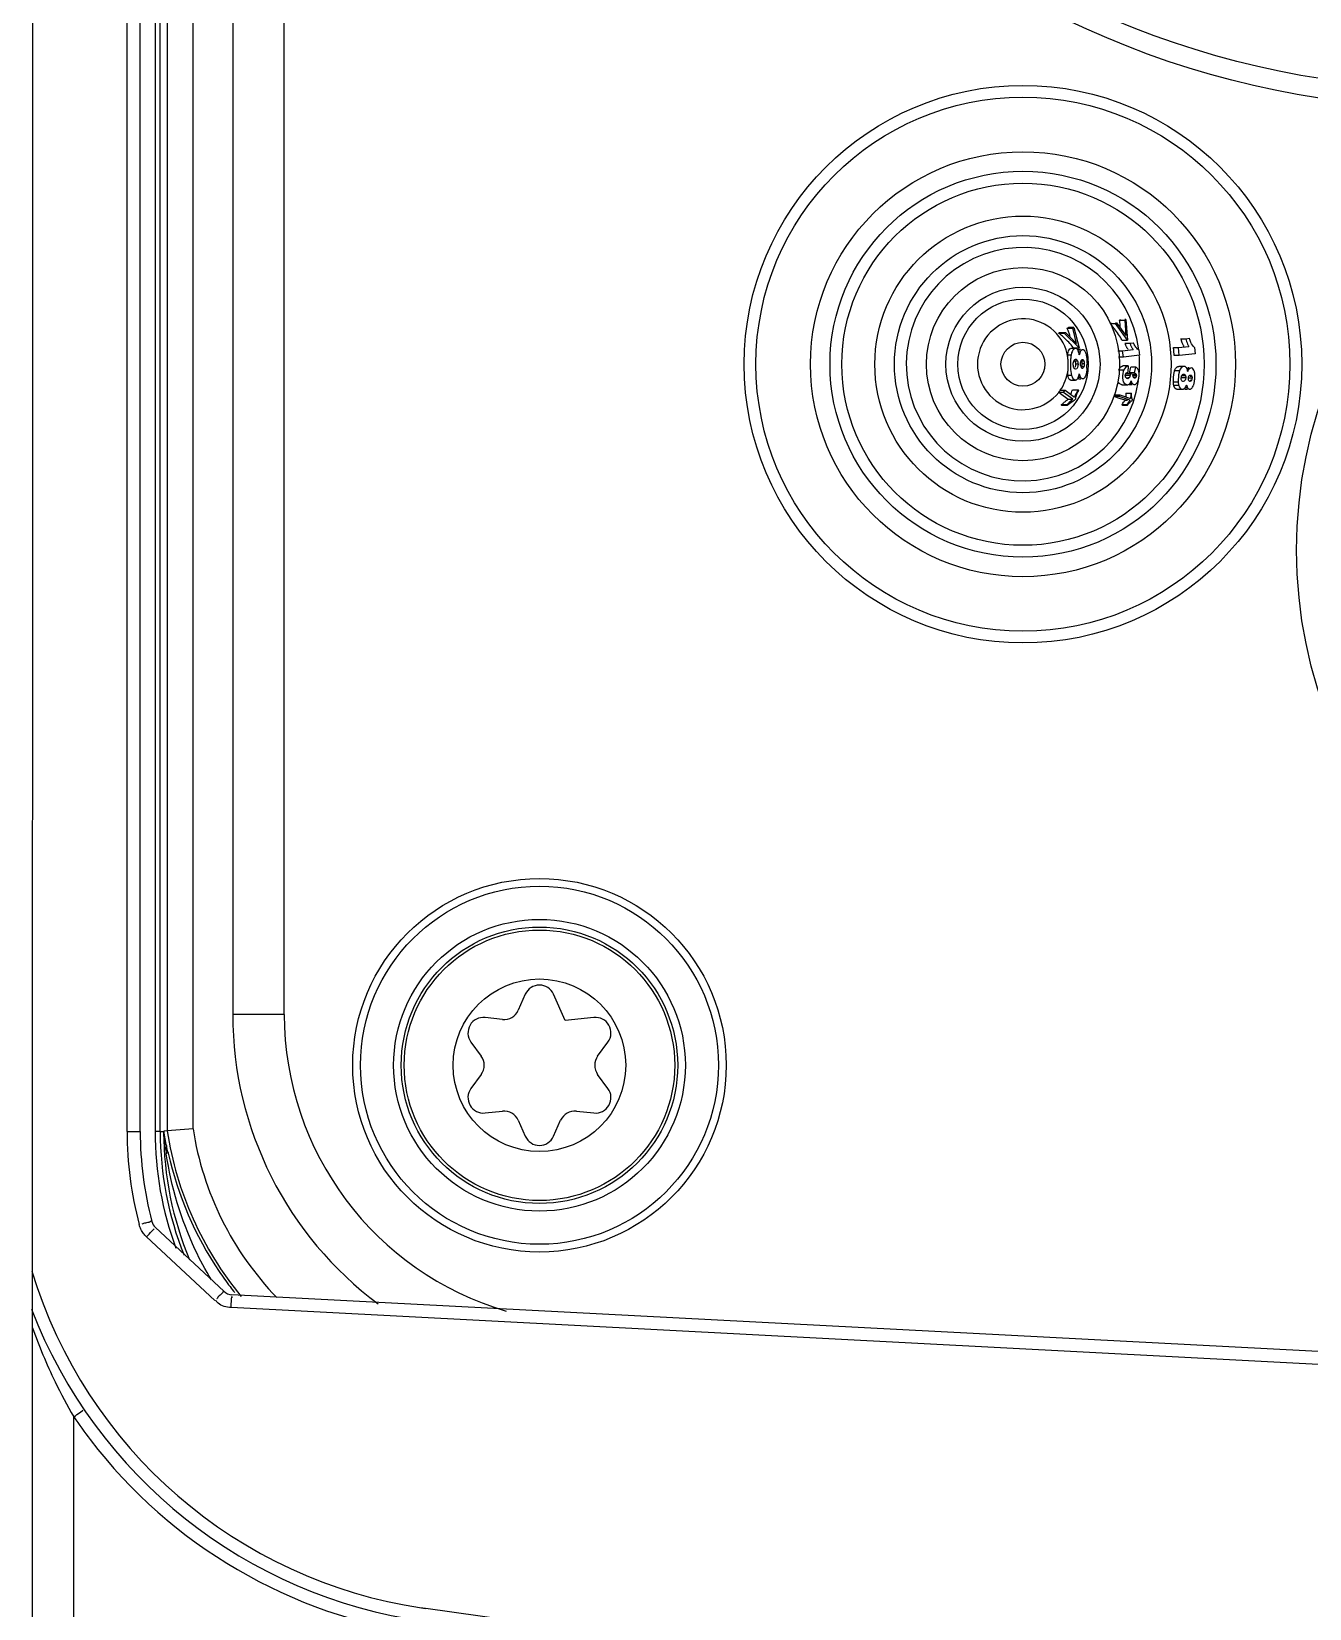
# Model space of a CAD drawing. Header units: millimetres. Extents: x 10297564 to 11610295, y -9287743 to -8409454.
# Drawn here: x 10500848 to 10501843, y -9078131 to -9076903 of the extents above; entities that cross this region are included whole.
import ezdxf

# ---------------------------------------------------------------- set-up
doc = ezdxf.new("R2010")
doc.units = ezdxf.units.MM
doc.header["$LTSCALE"] = 100
doc.layers.add('-0', color=7, linetype='Continuous')

# ---------------------------------------------------------------- blocks, each defined once
blk = doc.blocks.new('인버터 외형도')
at = {"layer": '-0', "linetype": 'Continuous'}
for p, q in [((98780.85, 54652.86), (98780.82, 52335.94)), ((98836.22, 52823.65), (98836.22, 54571.5)), ((98843.87, 52823.65), (98843.87, 54571.5)), ((98852.55, 54571.5), (98852.55, 52823.65)), ((98855.56, 52823.56), (98855.56, 54571.59)), ((98859.68, 54571.18), (98859.68, 52823.97)), ((98874.72, 52825.19), (98874.72, 54569.96)), ((98897.93, 54503.13), (98897.93, 52892.02)), ((98928.03, 52892.02), (98928.03, 54503.13)), ((99385.51, 53292.97), (99386.17, 53293.35)), ((99385.51, 53292.97), (99388.76, 53292.97)), ((99389.41, 53293.35), (99386.17, 53293.35)), ((99388.76, 53292.97), (99389.41, 53293.35)), ((99390.96, 53284.16), (99388.76, 53292.97)), ((99389.41, 53293.35), (99392.46, 53281.63)), ((99410.61, 53295.82), (99411.28, 53296.06)), ((99410.61, 53295.82), (99413.66, 53295.82)), ((99413.66, 53295.82), (99414.33, 53296.06)), ((99413.66, 53296.06), (99414.33, 53296.06)), ((99420.74, 53285.96), (99413.66, 53295.82)), ((99414.33, 53296.06), (99419.7, 53288.71)), ((99416.05, 53297.77), (99416.76, 53298.02)), ((99416.05, 53297.77), (99419.07, 53297.77)), ((99419.07, 53297.77), (99419.79, 53298.02)), ((99419.79, 53298.02), (99419.07, 53298.02)), ((99419.07, 53297.77), (99419.7, 53288.71)), ((99419.79, 53298.02), (99420.74, 53285.96)), ((99380.42, 53290.11), (99381.05, 53290.46)), ((99380.42, 53290.11), (99383.77, 53290.11)), ((99381.05, 53290.46), (99384.38, 53290.46)), ((99383.77, 53290.11), (99384.38, 53290.46)), ((99392.46, 53281.63), (99383.77, 53290.11)), ((99384.38, 53290.46), (99390.96, 53284.16)), ((99417.6, 53285.96), (99420.74, 53285.96)), ((99419.13, 53284.25), (99422.11, 53284.25)), ((99422.11, 53284.25), (99424.23, 53284.52)), ((99451.75, 53286.88), (99454.73, 53286.88)), ((99454.73, 53286.88), (99456.86, 53287.09)), ((99387.76, 53277.32), (99385.88, 53277.32)), ((99385.91, 53275.75), (99385.88, 53277.32)), ((99389.02, 53281.18), (99387.61, 53281.18)), ((99389.02, 53281.63), (99392.46, 53281.63)), ((99389.93, 53274.02), (99391.4, 53274.02)), ((99393.28, 53280.53), (99392.15, 53280.53)), ((99393.28, 53279.6), (99392.15, 53279.6)), ((99393.42, 53273.45), (99393.59, 53273.96)), ((99393.68, 53273.97), (99395.14, 53273.97)), ((99414.99, 53279.83), (99417.83, 53279.83)), ((99418.29, 53276.14), (99415.4, 53276.14)), ((99417.83, 53279.83), (99423.95, 53280.61)), ((99418.29, 53276.14), (99417.83, 53279.83)), ((99427.66, 53277.33), (99418.29, 53276.14)), ((99427.28, 53280.35), (99427.66, 53277.33)), ((99447.58, 53281.7), (99450.41, 53281.7)), ((99450.86, 53277.14), (99447.97, 53277.14)), ((99450.41, 53281.7), (99456.55, 53282.31)), ((99450.86, 53277.14), (99450.41, 53281.7)), ((99460.26, 53278.07), (99450.86, 53277.14)), ((99459.89, 53281.8), (99460.26, 53278.07)), ((99388.05, 53265.41), (99385.95, 53265.41)), ((99390.32, 53272.72), (99390.37, 53272)), ((99391.78, 53272), (99390.37, 53272)), ((99393.34, 53264.27), (99392.19, 53264.27)), ((99393.33, 53271.41), (99393.3, 53272.08)), ((99393.87, 53270.88), (99393.69, 53270.38)), ((99395.13, 53270.38), (99393.69, 53270.38)), ((99393.98, 53272.88), (99394.02, 53272.17)), ((99395.44, 53272.17), (99394.02, 53272.17)), ((99418.45, 53268.5), (99415.57, 53268.5)), ((99421.06, 53270.99), (99418, 53270.99)), ((99419.86, 53266.49), (99422.17, 53266.49)), ((99422.19, 53265.29), (99419.86, 53265.29)), ((99421.69, 53264.05), (99420.81, 53264.05)), ((99421.06, 53270.99), (99420.98, 53267.26)), ((99424.78, 53266.84), (99421.93, 53266.84)), ((99422.27, 53266.7), (99421.93, 53266.84)), ((99422.17, 53266.49), (99424.01, 53266.09)), ((99425.6, 53270.23), (99422.58, 53270.23)), ((99424.11, 53266.18), (99425.68, 53266.18)), ((99425.85, 53265.11), (99424.11, 53265.11)), ((99424.78, 53266.84), (99425.6, 53270.23)), ((99425.49, 53264.16), (99424.88, 53264.16)), ((99451.11, 53268.12), (99448.2, 53268.12)), ((99453.73, 53270.7), (99450.69, 53270.7)), ((99454.78, 53263.92), (99451.95, 53263.92)), ((99452.45, 53265.41), (99454.53, 53265.41)), ((99456.75, 53269.29), (99455.5, 53269.29)), ((99456.75, 53269.86), (99455.88, 53269.86)), ((99457.94, 53269.86), (99456.75, 53269.29)), ((99457.25, 53265.05), (99458.25, 53265.05)), ((99380.52, 53255.48), (99380.96, 53256.05)), ((99383.36, 53255.48), (99380.52, 53255.48)), ((99382.32, 53254.14), (99380.52, 53255.48)), ((99380.96, 53256.05), (99381.44, 53256.71)), ((99381.44, 53256.71), (99384.28, 53256.71)), ((99383.36, 53255.48), (99384.28, 53256.71)), ((99388.75, 53251.46), (99383.36, 53255.48)), ((99384.28, 53256.71), (99389.67, 53252.7)), ((99387.6, 53262.73), (99390.29, 53262.73)), ((99388.57, 53257), (99391.85, 53257)), ((99391.85, 53257), (99392.11, 53256.81)), ((99392.19, 53263.38), (99393.34, 53263.38)), ((99417.52, 53259.98), (99420.56, 53259.98)), ((99419.81, 53255.11), (99422.74, 53255.11)), ((99421.76, 53260.15), (99423.51, 53260.15)), ((99423.51, 53260.76), (99422.09, 53260.76)), ((99422.74, 53255.11), (99423.04, 53255.01)), ((99450.35, 53261.56), (99447.48, 53261.56)), ((99447.51, 53260.76), (99447.48, 53261.56)), ((99450.64, 53259.47), (99447.7, 53259.47)), ((99449.8, 53257.33), (99452.84, 53257.33)), ((99454.11, 53257.43), (99455.84, 53257.43)), ((99455.84, 53258.18), (99454.3, 53258.18)), ((99458.43, 53263.72), (99456.47, 53263.72)), ((99458.01, 53262.45), (99457.25, 53262.45)), ((99385.24, 53248.15), (99381.88, 53248.15)), ((99382.14, 53247.96), (99381.88, 53248.15)), ((99382.14, 53247.96), (99385.5, 53247.96)), ((99385.17, 53252.02), (99382.32, 53254.14)), ((99385.91, 53251.46), (99385.17, 53252.02)), ((99385.5, 53247.96), (99385.24, 53248.15)), ((99385.91, 53251.46), (99388.75, 53251.46)), ((99390.44, 53251.66), (99390.02, 53251.1)), ((99415.8, 53253.07), (99412.97, 53253.07)), ((99415.5, 53252.19), (99412.97, 53253.07)), ((99413.3, 53254.04), (99416.14, 53254.04)), ((99418.46, 53251.18), (99415.5, 53252.19)), ((99415.8, 53253.07), (99416.14, 53254.04)), ((99422.15, 53250.88), (99415.8, 53253.07)), ((99416.14, 53254.04), (99422.48, 53251.85)), ((99420.33, 53248.15), (99417.41, 53248.15)), ((99417.71, 53248.05), (99417.41, 53248.15)), ((99417.71, 53248.05), (99420.64, 53248.05)), ((99418.75, 53251.07), (99418.46, 53251.18)), ((99419.32, 53250.88), (99418.75, 53251.07)), ((99419.32, 53250.88), (99420.64, 53250.88)), ((99420.64, 53248.05), (99420.33, 53248.15)), ((99423.57, 53251.21), (99423.42, 53250.77)), ((99068.87, 52903.81), (99064.75, 52894.47)), ((99092.18, 52888.42), (99085.39, 52903.81)), ((98928.03, 52892.02), (98897.93, 52892.02)), ((99055.51, 52889.14), (99045.36, 52890.24)), ((99108.9, 52890.24), (99092.18, 52888.42)), ((99037.1, 52875.93), (99043.13, 52867.69)), ((99111.13, 52867.69), (99117.17, 52875.93)), ((99043.13, 52857.02), (99037.1, 52848.78)), ((99117.17, 52848.78), (99111.13, 52857.02)), ((99045.36, 52834.47), (99055.51, 52835.57)), ((99098.75, 52835.57), (99108.9, 52834.47)), ((98836.22, 52823.65), (98843.87, 52823.65)), ((98855.56, 52823.65), (98852.55, 52823.65)), ((98857.57, 52823.51), (98855.56, 52823.56)), ((98857.58, 52823.65), (98857.57, 52823.5)), ((98857.58, 52823.65), (98857.62, 52823.93)), ((98859.68, 52823.97), (98857.62, 52823.93)), ((98874.72, 52825.19), (98859.68, 52824.04)), ((99064.75, 52830.24), (99068.87, 52820.9)), ((99085.39, 52820.9), (99089.51, 52830.24)), ((98892.73, 52730.33), (98852.82, 52767.55)), ((98887.47, 52724.83), (98847.55, 52762.05)), ((99996.96, 52663.16), (98896.94, 52720.81)), ((99997.48, 52670.67), (98897.47, 52728.32)), ((98805.07, 52474.84), (98805.07, 52656.97)), ((100371.34, 52353.75), (99010.75, 52544.97))]:
    blk.add_line(p, q, dxfattribs=at)
for points in [[(99389.93, 53274.02), (99390.18, 53273.39), (99390.32, 53272.72)], [(99391.4, 53274.02), (99391.61, 53273.4), (99391.74, 53272.72), (99391.78, 53272)], [(99393.3, 53272.08), (99393.33, 53272.82), (99393.42, 53273.45)], [(99393.68, 53273.97), (99393.86, 53273.48), (99393.98, 53272.88)], [(99395.14, 53273.97), (99395.29, 53273.48), (99395.4, 53272.88), (99395.44, 53272.17)], [(99447.68, 53280.68), (99447.63, 53281.02), (99447.63, 53281.36), (99447.58, 53281.7)], [(99393.59, 53270.35), (99393.42, 53270.83), (99393.33, 53271.41)], [(99394.02, 53272.17), (99393.98, 53271.47), (99393.87, 53270.88)], [(99395.44, 53272.17), (99395.4, 53271.47), (99395.29, 53270.88), (99395.13, 53270.38)], [(99447.7, 53259.47), (99447.58, 53260.06), (99447.51, 53260.76)], [(99412.97, 53253.07), (99413.05, 53253.22), (99413.05, 53253.37), (99413.13, 53253.52)], [(99413.13, 53253.52), (99413.21, 53253.69), (99413.22, 53253.86), (99413.3, 53254.04)]]:
    blk.add_lwpolyline(points, dxfattribs=at)
for centre, radius in [((99612.76, 53945.88), 524.53), ((99612.76, 53945.88), 513.16), ((99359.62, 53271.96), 162.88), ((99790.4, 53163.33), 270.88), ((99359.62, 53271.96), 156.02), ((99359.62, 53271.96), 124.15), ((99359.62, 53271.96), 112.74), ((99359.62, 53271.96), 105.79), ((99359.62, 53271.96), 86.53), ((99359.62, 53271.96), 75.12), ((99359.62, 53271.96), 56.43), ((99359.62, 53271.96), 45.02), ((99359.62, 53271.96), 38.07), ((99359.62, 53271.96), 12.84), ((99077.13, 52862.36), 109.11), ((99077.13, 52862.36), 104.59), ((99077.13, 52862.36), 85.23), ((99077.13, 52862.36), 80.77), ((99077.13, 52862.36), 79.03), ((99077.13, 52862.36), 50.41)]:
    blk.add_circle(centre, radius, dxfattribs=at)
for centre, radius, start, end in [((99359.62, 53271.96), 68.17, 7.08033, 351.81818), ((99359.62, 53271.96), 26.57, 8.21289, 321.74547), ((99349.29, 53278), 39.19, 21.01023, 22.45782), ((99350.47, 53278.45), 37.92, 19.53898, 21.01008), ((99344.87, 53241.82), 85.08, 37.97837, 39.40002), ((99345.58, 53242.37), 84.18, 36.7068, 37.97819), ((99345.04, 53241.98), 84.85, 33.97527, 36.69918), ((99341.83, 53287.12), 74.97, 7.03251, 8.1638), ((99343.81, 53287.36), 72.98, 5.79046, 7.03282), ((99344.62, 53287.45), 72.16, 4.42415, 5.78717), ((99351.5, 53251.79), 48.01, 49.55448, 52.97356), ((99354.28, 53255.08), 43.7, 48.18307, 49.52266), ((99353.28, 53254.04), 45.14, 42.93233, 48.11758), ((99351.66, 53278.87), 36.66, 17.76208, 19.54035), ((99350.64, 53251.53), 48.78, 38.11336, 42.98558), ((99352.03, 53279), 36.27, 13.98007, 17.75242), ((99343.54, 53240.97), 86.66, 31.27613, 33.97816), ((99429.3, 53286.64), 10.29, 193.36984, 196.47202), ((99464.25, 53289), 12.51, 190.03357, 191.83118), ((99463.31, 53288.79), 11.55, 191.79746, 196.64519), ((99237.14, 53270.24), 148.87, 1.23287, 2.12045), ((99390.3, 53279.97), 1.21, 79.27445, 89.99718), ((99359.62, 53271.96), 68.17, 355.38765, 4.53481), ((99345.12, 53270.52), 103.07, 3.68494, 5.65538), ((99359.62, 53271.96), 26.57, 325.06788, 352.1541), ((99376.72, 53269.52), 16.13, 347.15997, 348.72623), ((99357.45, 53272.02), 39.59, 356.59226, 359.8252), ((99420.84, 53265.07), 1.4, 237.01217, 250.42915), ((99412.01, 53266.51), 15.51, 350.19773, 352.29174), ((99409.5, 53266.85), 18.04, 352.27106, 353.469), ((99455.29, 53263.84), 3.28, 165.26776, 175.50381), ((99334.87, 53276.11), 56.96, 337.48386, 338.73805), ((99355.11, 53268.24), 35.25, 338.73044, 341.36932), ((99449.61, 53232.44), 62.45, 157.03693, 158.10858), ((99462.85, 53251.08), 43.23, 174.65477, 176.20168), ((99420.81, 53264.94), 1.26, 269.97984, 280.69453), ((99424.75, 53261.69), 1.54, 241.68077, 270.00344), ((99414.44, 53266.09), 13.04, 348.30419, 350.18852), ((99449.81, 53258.94), 1.61, 262.46487, 269.72074), ((99457.25, 53262.76), 0.756, 245.93073, 270.01512), ((99437.31, 53265.61), 22.8, 351.42762, 353.83621), ((99433.16, 53266.08), 26.98, 353.80147, 354.8978), ((99452.26, 53251.77), 32.61, 176.19146, 178.16169), ((99077.13, 52900.17), 9.03, 23.79398, 156.20602), ((99108.62, 52892.02), 210.69, 180, 233.37125), ((99108.62, 52892.02), 180.59, 180, 253.62937), ((99044.38, 52881.26), 9.03, 83.79398, 216.20602), ((99056.49, 52898.11), 9.03, 263.79398, 336.20602), ((99109.88, 52881.26), 9.03, 323.79398, 96.20602), ((99035.84, 52862.36), 9.03, 323.79398, 36.20602), ((99118.42, 52862.36), 9.03, 143.79398, 216.20602), ((99044.38, 52843.45), 9.03, 143.79398, 276.20602), ((99109.88, 52843.45), 9.03, 263.79398, 36.20602), ((99056.49, 52826.6), 9.03, 23.79398, 96.20602), ((99097.78, 52826.6), 9.03, 83.79398, 156.20602), ((99050.47, 52823.69), 214.25, 180.01041, 194.70526), ((99050.04, 52823.65), 206.17, 180, 194.7567), ((99050.04, 52823.65), 197.49, 180, 200.20404), ((99050.04, 52823.65), 194.48, 180, 201.79518), ((99050.04, 52823.65), 192.47, 180.05597, 202.89604), ((99055.66, 52853.56), 198.19, 188.56493, 219.58233), ((99055.66, 52853.56), 183.15, 188.91034, 223.88134), ((99145.85, 52853.19), 289.9, 187.65636, 188.4369), ((99077.13, 52824.54), 9.03, 203.79398, 336.20602), ((99070.05, 52858.62), 215.19, 192.5689, 192.79813), ((99008.44, 52157.54), 633.57, 104.7669, 104.96912), ((98857.95, 52773.05), 7.52, 194.7567, 227), ((99049.91, 52823.65), 281.42, 196.84269, 261.47164), ((99056.82, 52854.5), 201.29, 214.00836, 217.12307), ((98897.86, 52735.83), 7.52, 227, 267), ((99056.69, 52854.4), 201.12, 217.12304, 218.3914), ((99052.27, 52576.48), 221.69, 137.02596, 137.60411), ((99050.04, 52823.65), 288.94, 201.05302, 262), ((99081.74, 52817.05), 319.68, 199.68773, 205.89512), ((99071.47, 52812.14), 308.3, 205.90786, 210.21822), ((99050.3, 52823.7), 296.54, 214.21006, 217.37602), ((99050.24, 52823.65), 296.47, 217.37645, 261.99997), ((99049.68, 52821.91), 279.66, 261.46491, 261.99655)]:
    blk.add_arc(centre, radius, start, end, dxfattribs=at)
blk.add_ellipse((99346.86, 53285.07), major_axis=(-54.31, 55.83), ratio=0.972021, start_param=3.715407, end_param=3.760575, dxfattribs=at)
for points, knots in [([(99419.74, 53282.86), (99419.69, 53283), (99419.58, 53283.28), (99419.48, 53283.57), (99419.44, 53283.73)], [0, 0, 0, 0, 0.481333, 1, 1, 1, 1]), ([(99420.4, 53281.61), (99420.28, 53281.8), (99420.04, 53282.2), (99419.84, 53282.63), (99419.74, 53282.86)], [0, 0, 0, 0, 0.474268, 1, 1, 1, 1]), ([(99422.11, 53284.25), (99422.2, 53283.99), (99422.38, 53283.5), (99422.57, 53283.02), (99422.67, 53282.8)], [0, 0, 0, 0, 0.531356, 1, 1, 1, 1]), ([(99422.67, 53282.8), (99422.76, 53282.6), (99422.94, 53282.22), (99423.14, 53281.85), (99423.25, 53281.67)], [0, 0, 0, 0, 0.510738, 1, 1, 1, 1]), ([(99425.14, 53282.48), (99424.97, 53282.78), (99424.64, 53283.45), (99424.37, 53284.14), (99424.23, 53284.52)], [0, 0, 0, 0, 0.461054, 1, 1, 1, 1]), ([(99452.98, 53283.65), (99452.84, 53283.94), (99452.57, 53284.54), (99452.35, 53285.16), (99452.25, 53285.49)], [0, 0, 0, 0, 0.477522, 1, 1, 1, 1]), ([(99453.7, 53282.34), (99453.58, 53282.55), (99453.33, 53282.98), (99453.09, 53283.43), (99452.98, 53283.65)], [0, 0, 0, 0, 0.488613, 1, 1, 1, 1]), ([(99455.84, 53283.68), (99455.95, 53283.45), (99456.17, 53282.99), (99456.42, 53282.53), (99456.55, 53282.31)], [0, 0, 0, 0, 0.488538, 1, 1, 1, 1]), ([(99385.88, 53277.32), (99385.89, 53277.86), (99385.86, 53279.2), (99386.69, 53281.18), (99387.62, 53281.18)], [0, 0, 0, 0, 0.368213, 1, 1, 1, 1]), ([(99387.76, 53277.32), (99387.61, 53276.5), (99387.31, 53272.54), (99387.16, 53268.44), (99388.05, 53265.41)], [0, 0, 0, 0, 0.208101, 1, 1, 1, 1]), ([(99388.07, 53278.61), (99388, 53278.41), (99387.89, 53277.98), (99387.8, 53277.54), (99387.76, 53277.32)], [0, 0, 0, 0, 0.478959, 1, 1, 1, 1]), ([(99389.11, 53280.59), (99388.87, 53280.35), (99388.45, 53279.72), (99388.19, 53279.01), (99388.07, 53278.61)], [0, 0, 0, 0, 0.445992, 1, 1, 1, 1]), ([(99389.02, 53271.92), (99389.02, 53272.33), (99389.09, 53273.1), (99389.32, 53273.84), (99389.49, 53274.15)], [0, 0, 0, 0, 0.535726, 1, 1, 1, 1]), ([(99390.3, 53281.18), (99390.09, 53281.18), (99389.63, 53281.06), (99389.27, 53280.77), (99389.11, 53280.59)], [0, 0, 0, 0, 0.461556, 1, 1, 1, 1]), ([(99389.49, 53274.15), (99389.53, 53274.23), (99389.62, 53274.37), (99389.73, 53274.51), (99389.79, 53274.57)], [0, 0, 0, 0, 0.522019, 1, 1, 1, 1]), ([(99389.79, 53274.57), (99389.85, 53274.63), (99389.99, 53274.75), (99390.15, 53274.83), (99390.23, 53274.86)], [0, 0, 0, 0, 0.529087, 1, 1, 1, 1]), ([(99390.23, 53274.86), (99390.26, 53274.87), (99390.33, 53274.88), (99390.39, 53274.89), (99390.43, 53274.89)], [0, 0, 0, 0, 0.504638, 1, 1, 1, 1]), ([(99390.43, 53274.89), (99390.62, 53274.89), (99391.06, 53274.66), (99391.3, 53274.26), (99391.4, 53274.02)], [0, 0, 0, 0, 0.426838, 1, 1, 1, 1]), ([(99391.67, 53280.25), (99391.52, 53280.48), (99391.21, 53280.88), (99390.74, 53281.12), (99390.52, 53281.16)], [0, 0, 0, 0, 0.548036, 1, 1, 1, 1]), ([(99391.82, 53279.97), (99391.8, 53280.01), (99391.75, 53280.11), (99391.69, 53280.2), (99391.67, 53280.25)], [0, 0, 0, 0, 0.510976, 1, 1, 1, 1]), ([(99392.01, 53279.52), (99391.98, 53279.6), (99391.92, 53279.75), (99391.85, 53279.9), (99391.82, 53279.97)], [0, 0, 0, 0, 0.514717, 1, 1, 1, 1]), ([(99391.97, 53280.51), (99392, 53280.52), (99392.06, 53280.53), (99392.12, 53280.53), (99392.15, 53280.53)], [0, 0, 0, 0, 0.496588, 1, 1, 1, 1]), ([(99392.31, 53278.57), (99392.26, 53278.74), (99392.17, 53279.06), (99392.07, 53279.37), (99392.01, 53279.52)], [0, 0, 0, 0, 0.524574, 1, 1, 1, 1]), ([(99392.54, 53277.38), (99392.51, 53277.59), (99392.44, 53277.99), (99392.35, 53278.38), (99392.31, 53278.57)], [0, 0, 0, 0, 0.522273, 1, 1, 1, 1]), ([(99392.76, 53278.28), (99392.72, 53278.13), (99392.65, 53277.84), (99392.58, 53277.54), (99392.54, 53277.38)], [0, 0, 0, 0, 0.47921, 1, 1, 1, 1]), ([(99393.28, 53279.6), (99393.17, 53279.42), (99392.98, 53278.98), (99392.83, 53278.53), (99392.76, 53278.28)], [0, 0, 0, 0, 0.442138, 1, 1, 1, 1]), ([(99393.28, 53279.6), (99393.36, 53279.75), (99393.55, 53280.02), (99393.78, 53280.24), (99393.91, 53280.32)], [0, 0, 0, 0, 0.53882, 1, 1, 1, 1]), ([(99393.59, 53273.96), (99393.66, 53274.12), (99393.82, 53274.41), (99394.05, 53274.64), (99394.18, 53274.71)], [0, 0, 0, 0, 0.544095, 1, 1, 1, 1]), ([(99393.91, 53280.32), (99394, 53280.39), (99394.2, 53280.49), (99394.41, 53280.53), (99394.52, 53280.53)], [0, 0, 0, 0, 0.520624, 1, 1, 1, 1]), ([(99394.18, 53274.71), (99394.21, 53274.73), (99394.27, 53274.76), (99394.33, 53274.78), (99394.37, 53274.78)], [0, 0, 0, 0, 0.517665, 1, 1, 1, 1]), ([(99394.37, 53274.78), (99394.5, 53274.81), (99394.93, 53274.57), (99394.97, 53274.13), (99395.01, 53273.87)], [0, 0, 0, 0, 0.352366, 1, 1, 1, 1]), ([(99394.52, 53280.53), (99394.67, 53280.53), (99395, 53280.44), (99395.25, 53280.23), (99395.37, 53280.1)], [0, 0, 0, 0, 0.458009, 1, 1, 1, 1]), ([(99395.37, 53280.1), (99395.49, 53279.98), (99395.72, 53279.68), (99395.89, 53279.35), (99395.98, 53279.17)], [0, 0, 0, 0, 0.45493, 1, 1, 1, 1]), ([(99395.98, 53279.17), (99396.07, 53278.97), (99396.25, 53278.53), (99396.39, 53278.08), (99396.46, 53277.84)], [0, 0, 0, 0, 0.464805, 1, 1, 1, 1]), ([(99396.46, 53277.84), (99396.53, 53277.58), (99396.66, 53277.04), (99396.75, 53276.49), (99396.79, 53276.2)], [0, 0, 0, 0, 0.476776, 1, 1, 1, 1]), ([(99421.09, 53280.65), (99420.97, 53280.8), (99420.74, 53281.12), (99420.51, 53281.44), (99420.4, 53281.61)], [0, 0, 0, 0, 0.48833, 1, 1, 1, 1]), ([(99423.25, 53281.67), (99423.35, 53281.49), (99423.58, 53281.13), (99423.82, 53280.78), (99423.95, 53280.61)], [0, 0, 0, 0, 0.486612, 1, 1, 1, 1]), ([(99385.91, 53266.26), (99385.9, 53266.59), (99385.91, 53267.29), (99385.93, 53267.98), (99385.94, 53268.33)], [0, 0, 0, 0, 0.489768, 1, 1, 1, 1]), ([(99385.95, 53265.41), (99385.94, 53265.55), (99385.92, 53265.83), (99385.91, 53266.11), (99385.91, 53266.26)], [0, 0, 0, 0, 0.487404, 1, 1, 1, 1]), ([(99389.07, 53271.14), (99389.05, 53271.27), (99389.03, 53271.53), (99389.02, 53271.79), (99389.02, 53271.92)], [0, 0, 0, 0, 0.493518, 1, 1, 1, 1]), ([(99389.53, 53269.67), (99389.4, 53269.88), (99389.2, 53270.36), (99389.1, 53270.87), (99389.07, 53271.14)], [0, 0, 0, 0, 0.467016, 1, 1, 1, 1]), ([(99389.92, 53269.21), (99389.84, 53269.27), (99389.7, 53269.42), (99389.58, 53269.58), (99389.53, 53269.67)], [0, 0, 0, 0, 0.472242, 1, 1, 1, 1]), ([(99390.4, 53269.03), (99390.31, 53269.03), (99390.14, 53269.06), (99389.99, 53269.16), (99389.92, 53269.21)], [0, 0, 0, 0, 0.475713, 1, 1, 1, 1]), ([(99390.37, 53272), (99390.37, 53271.7), (99390.31, 53271.1), (99390.16, 53270.53), (99390.06, 53270.26)], [0, 0, 0, 0, 0.515235, 1, 1, 1, 1]), ([(99391.59, 53263.62), (99391.73, 53263.84), (99391.99, 53264.36), (99392.18, 53264.91), (99392.27, 53265.22)], [0, 0, 0, 0, 0.450689, 1, 1, 1, 1]), ([(99392.27, 53265.22), (99392.3, 53265.33), (99392.37, 53265.57), (99392.42, 53265.81), (99392.45, 53265.94)], [0, 0, 0, 0, 0.486203, 1, 1, 1, 1]), ([(99392.54, 53266.37), (99392.66, 53265.95), (99392.87, 53265.23), (99393.17, 53264.54), (99393.34, 53264.27)], [0, 0, 0, 0, 0.579594, 1, 1, 1, 1]), ([(99394.55, 53263.38), (99394.33, 53263.38), (99393.81, 53263.59), (99393.49, 53264.02), (99393.34, 53264.27)], [0, 0, 0, 0, 0.423539, 1, 1, 1, 1]), ([(99393.84, 53269.92), (99393.81, 53269.99), (99393.76, 53270.17), (99393.73, 53270.35), (99393.71, 53270.45)], [0, 0, 0, 0, 0.447345, 1, 1, 1, 1]), ([(99394.35, 53269.56), (99394.25, 53269.54), (99394.01, 53269.59), (99393.89, 53269.8), (99393.84, 53269.92)], [0, 0, 0, 0, 0.426325, 1, 1, 1, 1]), ([(99395.13, 53270.38), (99395.04, 53270.18), (99394.84, 53269.85), (99394.51, 53269.58), (99394.35, 53269.56)], [0, 0, 0, 0, 0.56603, 1, 1, 1, 1]), ([(99396.48, 53266.14), (99396.38, 53265.73), (99396.08, 53264.7), (99395.28, 53263.38), (99394.55, 53263.38)], [0, 0, 0, 0, 0.365212, 1, 1, 1, 1]), ([(99396.79, 53267.74), (99396.75, 53267.45), (99396.66, 53266.92), (99396.55, 53266.39), (99396.48, 53266.14)], [0, 0, 0, 0, 0.529995, 1, 1, 1, 1]), ([(99396.97, 53269.67), (99396.95, 53269.33), (99396.9, 53268.68), (99396.83, 53268.04), (99396.79, 53267.74)], [0, 0, 0, 0, 0.524482, 1, 1, 1, 1]), ([(99415.57, 53268.5), (99415.69, 53268.83), (99415.96, 53269.43), (99416.36, 53269.95), (99416.56, 53270.15)], [0, 0, 0, 0, 0.551795, 1, 1, 1, 1]), ([(99416.56, 53270.15), (99416.63, 53270.22), (99416.76, 53270.35), (99416.91, 53270.46), (99416.98, 53270.51)], [0, 0, 0, 0, 0.516292, 1, 1, 1, 1]), ([(99416.98, 53270.51), (99417.14, 53270.63), (99417.47, 53270.81), (99417.83, 53270.94), (99418, 53270.99)], [0, 0, 0, 0, 0.517254, 1, 1, 1, 1]), ([(99418.45, 53268.5), (99418.4, 53268.37), (99418.31, 53268.1), (99418.23, 53267.82), (99418.19, 53267.67)], [0, 0, 0, 0, 0.470469, 1, 1, 1, 1]), ([(99419.48, 53264.76), (99419.46, 53264.85), (99419.43, 53265.06), (99419.42, 53265.26), (99419.43, 53265.37)], [0, 0, 0, 0, 0.48583, 1, 1, 1, 1]), ([(99419.43, 53265.37), (99419.44, 53265.55), (99419.48, 53265.91), (99419.59, 53266.25), (99419.66, 53266.4)], [0, 0, 0, 0, 0.531801, 1, 1, 1, 1]), ([(99419.63, 53264.39), (99419.6, 53264.45), (99419.54, 53264.57), (99419.5, 53264.69), (99419.48, 53264.76)], [0, 0, 0, 0, 0.492689, 1, 1, 1, 1]), ([(99420.08, 53263.9), (99419.99, 53263.96), (99419.81, 53264.11), (99419.68, 53264.29), (99419.63, 53264.39)], [0, 0, 0, 0, 0.496722, 1, 1, 1, 1]), ([(99419.66, 53266.4), (99419.69, 53266.45), (99419.75, 53266.56), (99419.82, 53266.66), (99419.86, 53266.71)], [0, 0, 0, 0, 0.506454, 1, 1, 1, 1]), ([(99419.86, 53266.71), (99419.95, 53266.82), (99420.2, 53267.03), (99420.5, 53267.15), (99420.66, 53267.19)], [0, 0, 0, 0, 0.459926, 1, 1, 1, 1]), ([(99420.66, 53267.19), (99420.71, 53267.21), (99420.82, 53267.23), (99420.92, 53267.26), (99420.98, 53267.26)], [0, 0, 0, 0, 0.486813, 1, 1, 1, 1]), ([(99421.69, 53264.05), (99421.6, 53263.96), (99421.4, 53263.81), (99421.17, 53263.73), (99421.05, 53263.7)], [0, 0, 0, 0, 0.506059, 1, 1, 1, 1]), ([(99421.92, 53264.38), (99421.89, 53264.32), (99421.82, 53264.21), (99421.73, 53264.1), (99421.69, 53264.05)], [0, 0, 0, 0, 0.508017, 1, 1, 1, 1]), ([(99422.19, 53265.29), (99422.17, 53265.12), (99422.11, 53264.81), (99421.99, 53264.51), (99421.92, 53264.38)], [0, 0, 0, 0, 0.532744, 1, 1, 1, 1]), ([(99422.17, 53266.49), (99422.19, 53266.26), (99422.21, 53265.86), (99422.21, 53265.46), (99422.19, 53265.29)], [0, 0, 0, 0, 0.57162, 1, 1, 1, 1]), ([(99423.91, 53265.17), (99423.91, 53265.24), (99423.91, 53265.39), (99423.92, 53265.55), (99423.93, 53265.63)], [0, 0, 0, 0, 0.487133, 1, 1, 1, 1]), ([(99424.11, 53264.43), (99424.05, 53264.54), (99423.96, 53264.78), (99423.92, 53265.03), (99423.91, 53265.17)], [0, 0, 0, 0, 0.484326, 1, 1, 1, 1]), ([(99423.93, 53265.63), (99423.94, 53265.69), (99423.96, 53265.85), (99423.99, 53266.01), (99424.01, 53266.09)], [0, 0, 0, 0, 0.428176, 1, 1, 1, 1]), ([(99424.34, 53264.1), (99424.3, 53264.14), (99424.21, 53264.24), (99424.14, 53264.36), (99424.11, 53264.43)], [0, 0, 0, 0, 0.474674, 1, 1, 1, 1]), ([(99424.52, 53263.96), (99424.49, 53263.98), (99424.43, 53264.02), (99424.37, 53264.07), (99424.34, 53264.1)], [0, 0, 0, 0, 0.488461, 1, 1, 1, 1]), ([(99424.88, 53263.87), (99424.82, 53263.87), (99424.69, 53263.88), (99424.58, 53263.93), (99424.52, 53263.96)], [0, 0, 0, 0, 0.492447, 1, 1, 1, 1]), ([(99424.78, 53266.84), (99424.91, 53266.8), (99425.14, 53266.7), (99425.35, 53266.57), (99425.43, 53266.49)], [0, 0, 0, 0, 0.535843, 1, 1, 1, 1]), ([(99425.49, 53264.16), (99425.41, 53264.07), (99425.22, 53263.92), (99424.99, 53263.87), (99424.88, 53263.87)], [0, 0, 0, 0, 0.521657, 1, 1, 1, 1]), ([(99425.43, 53266.49), (99425.48, 53266.45), (99425.57, 53266.35), (99425.65, 53266.24), (99425.68, 53266.18)], [0, 0, 0, 0, 0.509883, 1, 1, 1, 1]), ([(99425.85, 53265.11), (99425.82, 53264.93), (99425.75, 53264.59), (99425.59, 53264.27), (99425.49, 53264.16)], [0, 0, 0, 0, 0.548806, 1, 1, 1, 1]), ([(99426.21, 53269.83), (99426.12, 53269.9), (99425.92, 53270.05), (99425.71, 53270.17), (99425.6, 53270.23)], [0, 0, 0, 0, 0.497217, 1, 1, 1, 1]), ([(99425.68, 53266.18), (99425.73, 53266.09), (99425.81, 53265.87), (99425.85, 53265.64), (99425.86, 53265.52)], [0, 0, 0, 0, 0.484079, 1, 1, 1, 1]), ([(99425.86, 53265.52), (99425.86, 53265.46), (99425.86, 53265.32), (99425.85, 53265.18), (99425.85, 53265.11)], [0, 0, 0, 0, 0.485452, 1, 1, 1, 1]), ([(99427.19, 53268.37), (99427.08, 53268.65), (99426.82, 53269.19), (99426.42, 53269.64), (99426.21, 53269.83)], [0, 0, 0, 0, 0.517646, 1, 1, 1, 1]), ([(99427.41, 53267.48), (99427.39, 53267.64), (99427.33, 53267.94), (99427.24, 53268.23), (99427.19, 53268.37)], [0, 0, 0, 0, 0.518896, 1, 1, 1, 1]), ([(99447.97, 53267.14), (99448, 53267.31), (99448.07, 53267.64), (99448.16, 53267.96), (99448.2, 53268.12)], [0, 0, 0, 0, 0.510957, 1, 1, 1, 1]), ([(99449.64, 53270.38), (99449.8, 53270.48), (99450.14, 53270.64), (99450.51, 53270.7), (99450.69, 53270.7)], [0, 0, 0, 0, 0.514669, 1, 1, 1, 1]), ([(99451.11, 53268.12), (99451.06, 53267.97), (99450.96, 53267.64), (99450.88, 53267.31), (99450.84, 53267.13)], [0, 0, 0, 0, 0.468774, 1, 1, 1, 1]), ([(99452.02, 53263.53), (99452.01, 53263.63), (99452.01, 53263.82), (99452.02, 53264.01), (99452.03, 53264.1)], [0, 0, 0, 0, 0.494379, 1, 1, 1, 1]), ([(99452.12, 53264.68), (99452.15, 53264.77), (99452.21, 53264.96), (99452.28, 53265.14), (99452.33, 53265.22)], [0, 0, 0, 0, 0.508496, 1, 1, 1, 1]), ([(99452.33, 53265.22), (99452.45, 53265.47), (99452.77, 53265.91), (99453.3, 53266.13), (99453.53, 53266.13)], [0, 0, 0, 0, 0.543213, 1, 1, 1, 1]), ([(99453.53, 53266.13), (99453.58, 53266.13), (99453.67, 53266.12), (99453.75, 53266.1), (99453.79, 53266.09)], [0, 0, 0, 0, 0.499101, 1, 1, 1, 1]), ([(99454.4, 53270.56), (99454.29, 53270.61), (99454.08, 53270.68), (99453.85, 53270.7), (99453.73, 53270.7)], [0, 0, 0, 0, 0.49935, 1, 1, 1, 1]), ([(99453.79, 53266.09), (99453.87, 53266.07), (99454.02, 53266), (99454.14, 53265.9), (99454.2, 53265.85)], [0, 0, 0, 0, 0.487422, 1, 1, 1, 1]), ([(99454.2, 53265.85), (99454.27, 53265.79), (99454.39, 53265.65), (99454.49, 53265.49), (99454.53, 53265.41)], [0, 0, 0, 0, 0.482289, 1, 1, 1, 1]), ([(99455.19, 53269.9), (99455.08, 53270.05), (99454.85, 53270.31), (99454.55, 53270.5), (99454.4, 53270.56)], [0, 0, 0, 0, 0.518266, 1, 1, 1, 1]), ([(99454.53, 53265.41), (99454.64, 53265.19), (99454.79, 53264.69), (99454.8, 53264.18), (99454.78, 53263.92)], [0, 0, 0, 0, 0.481174, 1, 1, 1, 1]), ([(99455.49, 53269.34), (99455.44, 53269.44), (99455.35, 53269.63), (99455.25, 53269.81), (99455.19, 53269.9)], [0, 0, 0, 0, 0.519682, 1, 1, 1, 1]), ([(99455.72, 53268.62), (99455.69, 53268.75), (99455.62, 53268.99), (99455.53, 53269.22), (99455.49, 53269.34)], [0, 0, 0, 0, 0.520979, 1, 1, 1, 1]), ([(99455.88, 53267.75), (99455.86, 53267.9), (99455.81, 53268.19), (99455.75, 53268.48), (99455.72, 53268.62)], [0, 0, 0, 0, 0.520375, 1, 1, 1, 1]), ([(99456.16, 53268.39), (99456.11, 53268.29), (99456.01, 53268.07), (99455.92, 53267.86), (99455.88, 53267.75)], [0, 0, 0, 0, 0.48028, 1, 1, 1, 1]), ([(99456.75, 53269.29), (99456.64, 53269.17), (99456.42, 53268.88), (99456.25, 53268.56), (99456.16, 53268.39)], [0, 0, 0, 0, 0.45098, 1, 1, 1, 1]), ([(99456.29, 53263.84), (99456.31, 53264.02), (99456.35, 53264.35), (99456.45, 53264.67), (99456.51, 53264.82)], [0, 0, 0, 0, 0.534971, 1, 1, 1, 1]), ([(99456.51, 53264.82), (99456.53, 53264.88), (99456.59, 53265.01), (99456.66, 53265.13), (99456.7, 53265.18)], [0, 0, 0, 0, 0.511004, 1, 1, 1, 1]), ([(99456.7, 53265.18), (99456.77, 53265.28), (99456.93, 53265.45), (99457.13, 53265.56), (99457.23, 53265.59)], [0, 0, 0, 0, 0.52935, 1, 1, 1, 1]), ([(99457.23, 53265.59), (99457.27, 53265.6), (99457.34, 53265.62), (99457.42, 53265.63), (99457.46, 53265.63)], [0, 0, 0, 0, 0.504293, 1, 1, 1, 1]), ([(99457.46, 53265.63), (99457.62, 53265.63), (99457.96, 53265.51), (99458.17, 53265.22), (99458.25, 53265.05)], [0, 0, 0, 0, 0.453776, 1, 1, 1, 1]), ([(99458.25, 53265.05), (99458.33, 53264.87), (99458.45, 53264.42), (99458.45, 53263.97), (99458.43, 53263.72)], [0, 0, 0, 0, 0.458579, 1, 1, 1, 1]), ([(99460.03, 53266.6), (99460, 53266.8), (99459.95, 53267.18), (99459.86, 53267.56), (99459.81, 53267.74)], [0, 0, 0, 0, 0.519101, 1, 1, 1, 1]), ([(99460.1, 53265.25), (99460.1, 53265.48), (99460.09, 53265.93), (99460.05, 53266.38), (99460.03, 53266.6)], [0, 0, 0, 0, 0.518524, 1, 1, 1, 1]), ([(99460.04, 53263.68), (99460.06, 53263.95), (99460.09, 53264.47), (99460.1, 53264.99), (99460.1, 53265.25)], [0, 0, 0, 0, 0.517276, 1, 1, 1, 1]), ([(99387.6, 53262.73), (99387.49, 53262.73), (99387.26, 53262.76), (99387.06, 53262.86), (99386.96, 53262.92)], [0, 0, 0, 0, 0.502189, 1, 1, 1, 1]), ([(99390.29, 53262.73), (99390.41, 53262.73), (99390.66, 53262.78), (99390.88, 53262.9), (99390.99, 53262.98)], [0, 0, 0, 0, 0.478577, 1, 1, 1, 1]), ([(99390.99, 53262.98), (99391.1, 53263.06), (99391.32, 53263.26), (99391.5, 53263.49), (99391.59, 53263.62)], [0, 0, 0, 0, 0.462977, 1, 1, 1, 1]), ([(99391.15, 53254.39), (99391.22, 53254.6), (99391.39, 53255.05), (99391.57, 53255.5), (99391.66, 53255.73)], [0, 0, 0, 0, 0.477604, 1, 1, 1, 1]), ([(99392.19, 53263.38), (99392.06, 53263.38), (99391.8, 53263.44), (99391.58, 53263.6), (99391.49, 53263.7)], [0, 0, 0, 0, 0.4859, 1, 1, 1, 1]), ([(99415.97, 53260.65), (99415.88, 53260.73), (99415.7, 53260.92), (99415.55, 53261.13), (99415.48, 53261.24)], [0, 0, 0, 0, 0.478632, 1, 1, 1, 1]), ([(99417.27, 53259.99), (99417.04, 53260.03), (99416.56, 53260.19), (99416.16, 53260.48), (99415.97, 53260.65)], [0, 0, 0, 0, 0.48214, 1, 1, 1, 1]), ([(99417.51, 53259.96), (99417.47, 53259.96), (99417.39, 53259.97), (99417.31, 53259.98), (99417.27, 53259.99)], [0, 0, 0, 0, 0.501193, 1, 1, 1, 1]), ([(99420.81, 53263.68), (99420.74, 53263.68), (99420.59, 53263.69), (99420.44, 53263.73), (99420.37, 53263.76)], [0, 0, 0, 0, 0.49837, 1, 1, 1, 1]), ([(99420.56, 53259.98), (99420.69, 53259.98), (99420.95, 53260), (99421.2, 53260.08), (99421.32, 53260.13)], [0, 0, 0, 0, 0.502713, 1, 1, 1, 1]), ([(99421.32, 53260.13), (99421.53, 53260.22), (99421.97, 53260.5), (99422.26, 53260.92), (99422.39, 53261.16)], [0, 0, 0, 0, 0.458157, 1, 1, 1, 1]), ([(99422.39, 53261.16), (99422.44, 53261.26), (99422.54, 53261.46), (99422.63, 53261.68), (99422.67, 53261.79)], [0, 0, 0, 0, 0.464229, 1, 1, 1, 1]), ([(99422.67, 53261.79), (99422.7, 53261.87), (99422.76, 53262.04), (99422.81, 53262.21), (99422.84, 53262.3)], [0, 0, 0, 0, 0.474135, 1, 1, 1, 1]), ([(99422.84, 53262.3), (99422.89, 53262.09), (99423, 53261.71), (99423.16, 53261.34), (99423.24, 53261.17)], [0, 0, 0, 0, 0.534171, 1, 1, 1, 1]), ([(99423.12, 53253.44), (99423.1, 53253.69), (99423.06, 53254.21), (99423.05, 53254.73), (99423.04, 53255.01)], [0, 0, 0, 0, 0.47157, 1, 1, 1, 1]), ([(99423.24, 53261.17), (99423.28, 53261.1), (99423.37, 53260.95), (99423.46, 53260.82), (99423.51, 53260.76)], [0, 0, 0, 0, 0.517191, 1, 1, 1, 1]), ([(99423.51, 53260.76), (99423.58, 53260.67), (99423.74, 53260.51), (99423.92, 53260.38), (99424.02, 53260.33)], [0, 0, 0, 0, 0.516093, 1, 1, 1, 1]), ([(99424.75, 53260.15), (99424.84, 53260.15), (99425.04, 53260.17), (99425.22, 53260.22), (99425.32, 53260.26)], [0, 0, 0, 0, 0.492843, 1, 1, 1, 1]), ([(99425.32, 53260.26), (99425.45, 53260.31), (99425.71, 53260.45), (99425.94, 53260.65), (99426.05, 53260.77)], [0, 0, 0, 0, 0.474611, 1, 1, 1, 1]), ([(99426.05, 53260.77), (99426.11, 53260.84), (99426.25, 53260.99), (99426.36, 53261.16), (99426.42, 53261.25)], [0, 0, 0, 0, 0.481727, 1, 1, 1, 1]), ([(99426.42, 53261.25), (99426.51, 53261.4), (99426.7, 53261.75), (99426.84, 53262.11), (99426.91, 53262.31)], [0, 0, 0, 0, 0.469109, 1, 1, 1, 1]), ([(99426.91, 53262.31), (99426.97, 53262.48), (99427.08, 53262.86), (99427.17, 53263.24), (99427.21, 53263.45)], [0, 0, 0, 0, 0.475872, 1, 1, 1, 1]), ([(99448.09, 53258.49), (99448.01, 53258.63), (99447.86, 53258.95), (99447.75, 53259.29), (99447.7, 53259.47)], [0, 0, 0, 0, 0.467816, 1, 1, 1, 1]), ([(99449.6, 53257.34), (99449.31, 53257.38), (99448.68, 53257.66), (99448.27, 53258.18), (99448.09, 53258.49)], [0, 0, 0, 0, 0.450794, 1, 1, 1, 1]), ([(99450.35, 53261.56), (99450.36, 53261.18), (99450.41, 53260.47), (99450.55, 53259.78), (99450.64, 53259.47)], [0, 0, 0, 0, 0.539967, 1, 1, 1, 1]), ([(99452.12, 53262.98), (99452.1, 53263.07), (99452.05, 53263.25), (99452.03, 53263.44), (99452.02, 53263.53)], [0, 0, 0, 0, 0.491547, 1, 1, 1, 1]), ([(99452.95, 53261.95), (99452.76, 53262.03), (99452.39, 53262.33), (99452.2, 53262.75), (99452.12, 53262.98)], [0, 0, 0, 0, 0.466148, 1, 1, 1, 1]), ([(99452.84, 53257.33), (99452.92, 53257.33), (99453.08, 53257.34), (99453.24, 53257.38), (99453.32, 53257.41)], [0, 0, 0, 0, 0.49374, 1, 1, 1, 1]), ([(99453.28, 53261.88), (99453.23, 53261.88), (99453.11, 53261.89), (99453.01, 53261.92), (99452.95, 53261.95)], [0, 0, 0, 0, 0.497003, 1, 1, 1, 1]), ([(99453.32, 53257.41), (99453.45, 53257.45), (99453.7, 53257.57), (99453.92, 53257.74), (99454.02, 53257.84)], [0, 0, 0, 0, 0.475015, 1, 1, 1, 1]), ([(99454.02, 53257.84), (99454.1, 53257.91), (99454.25, 53258.06), (99454.38, 53258.23), (99454.45, 53258.32)], [0, 0, 0, 0, 0.479568, 1, 1, 1, 1]), ([(99454.45, 53258.32), (99454.48, 53258.37), (99454.56, 53258.49), (99454.63, 53258.6), (99454.67, 53258.66)], [0, 0, 0, 0, 0.48861, 1, 1, 1, 1]), ([(99454.67, 53258.66), (99454.77, 53258.83), (99454.95, 53259.19), (99455.11, 53259.57), (99455.18, 53259.77)], [0, 0, 0, 0, 0.472604, 1, 1, 1, 1]), ([(99455.18, 53259.77), (99455.24, 53259.55), (99455.36, 53259.15), (99455.51, 53258.77), (99455.6, 53258.6)], [0, 0, 0, 0, 0.543421, 1, 1, 1, 1]), ([(99455.6, 53258.6), (99455.61, 53258.56), (99455.65, 53258.48), (99455.7, 53258.4), (99455.72, 53258.37)], [0, 0, 0, 0, 0.513413, 1, 1, 1, 1]), ([(99455.72, 53258.37), (99455.74, 53258.34), (99455.78, 53258.27), (99455.82, 53258.21), (99455.84, 53258.18)], [0, 0, 0, 0, 0.513054, 1, 1, 1, 1]), ([(99455.84, 53258.18), (99455.92, 53258.07), (99456.1, 53257.86), (99456.31, 53257.69), (99456.42, 53257.62)], [0, 0, 0, 0, 0.530112, 1, 1, 1, 1]), ([(99456.28, 53263.36), (99456.28, 53263.43), (99456.28, 53263.59), (99456.29, 53263.76), (99456.29, 53263.84)], [0, 0, 0, 0, 0.483873, 1, 1, 1, 1]), ([(99456.47, 53262.56), (99456.42, 53262.68), (99456.32, 53262.94), (99456.29, 53263.21), (99456.28, 53263.36)], [0, 0, 0, 0, 0.480304, 1, 1, 1, 1]), ([(99456.42, 53257.62), (99456.53, 53257.56), (99456.75, 53257.46), (99457, 53257.43), (99457.11, 53257.43)], [0, 0, 0, 0, 0.512827, 1, 1, 1, 1]), ([(99456.94, 53262.07), (99456.84, 53262.12), (99456.65, 53262.26), (99456.53, 53262.45), (99456.47, 53262.56)], [0, 0, 0, 0, 0.464552, 1, 1, 1, 1]), ([(99457.11, 53257.43), (99457.23, 53257.43), (99457.46, 53257.46), (99457.68, 53257.55), (99457.79, 53257.61)], [0, 0, 0, 0, 0.486316, 1, 1, 1, 1]), ([(99458.01, 53262.45), (99457.91, 53262.32), (99457.69, 53262.1), (99457.39, 53262.01), (99457.25, 53262.01)], [0, 0, 0, 0, 0.543872, 1, 1, 1, 1]), ([(99457.79, 53257.61), (99458.04, 53257.74), (99458.53, 53258.2), (99458.86, 53258.77), (99459.01, 53259.1)], [0, 0, 0, 0, 0.436676, 1, 1, 1, 1]), ([(99458.43, 53263.72), (99458.41, 53263.48), (99458.33, 53263.03), (99458.13, 53262.62), (99458.01, 53262.45)], [0, 0, 0, 0, 0.542584, 1, 1, 1, 1]), ([(99459.01, 53259.1), (99459.1, 53259.29), (99459.27, 53259.69), (99459.4, 53260.11), (99459.46, 53260.33)], [0, 0, 0, 0, 0.472062, 1, 1, 1, 1]), ([(99459.46, 53260.33), (99459.55, 53260.62), (99459.7, 53261.25), (99459.81, 53261.88), (99459.86, 53262.21)], [0, 0, 0, 0, 0.471132, 1, 1, 1, 1]), ([(99381.9, 53248.17), (99382.15, 53248.37), (99382.66, 53248.79), (99383.15, 53249.21), (99383.4, 53249.43)], [0, 0, 0, 0, 0.499784, 1, 1, 1, 1]), ([(99383.4, 53249.43), (99383.63, 53249.62), (99384.07, 53249.99), (99384.52, 53250.35), (99384.74, 53250.52)], [0, 0, 0, 0, 0.515735, 1, 1, 1, 1]), ([(99384.74, 53250.52), (99384.9, 53250.64), (99385.21, 53250.87), (99385.53, 53251.07), (99385.68, 53251.16)], [0, 0, 0, 0, 0.525755, 1, 1, 1, 1]), ([(99388.75, 53251.46), (99388.5, 53251.28), (99387.27, 53250.24), (99386.14, 53249.09), (99385.24, 53248.15)], [0, 0, 0, 0, 0.190438, 1, 1, 1, 1]), ([(99388.7, 53250.38), (99388.79, 53250.44), (99388.95, 53250.54), (99389.12, 53250.64), (99389.2, 53250.69)], [0, 0, 0, 0, 0.516799, 1, 1, 1, 1]), ([(99389.2, 53250.69), (99389.34, 53250.77), (99389.61, 53250.92), (99389.89, 53251.05), (99390.02, 53251.1)], [0, 0, 0, 0, 0.53922, 1, 1, 1, 1]), ([(99417.41, 53248.16), (99417.63, 53248.51), (99418.04, 53249.19), (99418.48, 53249.86), (99418.73, 53250.14)], [0, 0, 0, 0, 0.524245, 1, 1, 1, 1]), ([(99418.73, 53250.14), (99418.81, 53250.23), (99418.96, 53250.38), (99419.14, 53250.52), (99419.23, 53250.56)], [0, 0, 0, 0, 0.533056, 1, 1, 1, 1]), ([(99422.57, 53250.15), (99422.72, 53250.28), (99422.99, 53250.5), (99423.28, 53250.69), (99423.42, 53250.77)], [0, 0, 0, 0, 0.545236, 1, 1, 1, 1]), ([(99423.57, 53251.21), (99423.43, 53251.49), (99423.24, 53252.24), (99423.15, 53252.99), (99423.12, 53253.44)], [0, 0, 0, 0, 0.404473, 1, 1, 1, 1]), ([(98858.54, 52814.57), (98858.22, 52816.91), (98857.8, 52819.86), (98857.67, 52822.85), (98857.57, 52823.46)], [0, 0, 0, 0, 0.792332, 1, 1, 1, 1]), ([(98860.02, 52811.79), (98859.78, 52812.87), (98858.91, 52816.89), (98858.22, 52820.94), (98857.62, 52823.89)], [0, 0, 0, 0, 0.268432, 1, 1, 1, 1]), ([(98860.02, 52811.79), (98860.04, 52811.59), (98859.74, 52811.11), (98859.34, 52810.82), (98859.09, 52810.66)], [0, 0, 0, 0, 0.398476, 1, 1, 1, 1]), ([(98885.43, 52737.07), (98882, 52742.75), (98869.62, 52765.8), (98861.94, 52791.35), (98859.09, 52810.66)], [0, 0, 0, 0, 0.253558, 1, 1, 1, 1]), ([(98844.26, 52766.54), (98844.05, 52766.98), (98843.66, 52767.89), (98843.36, 52768.83), (98843.23, 52769.3)], [0, 0, 0, 0, 0.502236, 1, 1, 1, 1]), ([(98847.55, 52762.05), (98846.88, 52762.68), (98845.64, 52764.09), (98844.67, 52765.69), (98844.26, 52766.54)], [0, 0, 0, 0, 0.497647, 1, 1, 1, 1]), ([(98850.67, 52771.14), (98850.59, 52771.45), (98848.77, 52770.19), (98847.88, 52770.43), (98846.96, 52770.19)], [0, 0, 0, 0, 0.252477, 1, 1, 1, 1]), ([(98847.55, 52762.05), (98848.74, 52763.32), (98849.46, 52764.09), (98852.5, 52767.31), (98851.67, 52766.35), (98851.47, 52766.13)], [0, 0, 0, 0, 0.698543, 0.878921, 1, 1, 1, 1]), ([(98892.73, 52730.33), (98892.5, 52730.55), (98891.58, 52728.58), (98890.72, 52728.29), (98890.07, 52727.6)], [0, 0, 0, 0, 0.252008, 1, 1, 1, 1]), ([(98889.39, 52723.3), (98889.12, 52723.56), (98888.61, 52724.12), (98888.22, 52724.77), (98888.05, 52725.11)], [0, 0, 0, 0, 0.490435, 1, 1, 1, 1]), ([(98896.94, 52720.81), (98897.03, 52722.52), (98897.1, 52723.57), (98897.36, 52727.95), (98897.35, 52726.68), (98897.34, 52726.38)], [0, 0, 0, 0, 0.698657, 0.878189, 1, 1, 1, 1]), ([(98805.07, 52656.97), (98806.46, 52657.92), (98807.31, 52658.51), (98810.84, 52660.94), (98809.78, 52660.28), (98809.53, 52660.11)], [0, 0, 0, 0, 0.69905, 0.876825, 1, 1, 1, 1])]:
    blk.add_open_spline(points, degree=3, knots=knots, dxfattribs=at)
for points in [[(99427.28, 53280.35), (99426.37, 53280.79), (99425.64, 53281.61), (99425.14, 53282.48)], [(99454.73, 53286.88), (99455.03, 53285.79), (99455.37, 53284.71), (99455.84, 53283.68)], [(99457.72, 53284.63), (99457.37, 53285.43), (99457.1, 53286.26), (99456.86, 53287.09)], [(99459.89, 53281.8), (99458.89, 53282.45), (99458.2, 53283.54), (99457.72, 53284.63)], [(99385.94, 53268.33), (99385.99, 53270.03), (99386.02, 53271.74), (99385.98, 53273.45)], [(99396.79, 53276.2), (99397, 53274.78), (99397.04, 53273.34), (99397.04, 53271.9)], [(99386.96, 53262.92), (99386.22, 53263.42), (99386.02, 53264.52), (99385.95, 53265.41)], [(99388.05, 53265.41), (99388.37, 53264.29), (99389.12, 53262.73), (99390.29, 53262.73)], [(99391.78, 53272), (99391.78, 53270.91), (99391.49, 53269.03), (99390.4, 53269.03)], [(99418.19, 53267.67), (99417.77, 53266.07), (99417.58, 53264.34), (99417.89, 53262.71)], [(99421.06, 53270.99), (99419.91, 53270.66), (99418.9, 53269.61), (99418.45, 53268.5)], [(99427.42, 53264.8), (99427.52, 53265.69), (99427.56, 53266.6), (99427.41, 53267.48)], [(99447.48, 53261.56), (99447.46, 53263.43), (99447.6, 53265.31), (99447.97, 53267.14)], [(99448.2, 53268.12), (99448.47, 53268.97), (99448.89, 53269.89), (99449.64, 53270.38)], [(99450.84, 53267.13), (99450.44, 53265.31), (99450.28, 53263.42), (99450.35, 53261.56)], [(99453.73, 53270.7), (99452.51, 53270.7), (99451.51, 53269.28), (99451.11, 53268.12)], [(99454.78, 53263.92), (99454.7, 53263.08), (99454.12, 53261.88), (99453.28, 53261.88)], [(99459.81, 53267.74), (99459.55, 53268.64), (99458.88, 53269.86), (99457.94, 53269.86)], [(99391.85, 53257), (99391.06, 53255.6), (99390.31, 53254.17), (99389.67, 53252.7)], [(99417.89, 53262.71), (99418.13, 53261.46), (99419.29, 53259.98), (99420.56, 53259.98)], [(99422.74, 53255.11), (99422.58, 53254.03), (99422.48, 53252.94), (99422.48, 53251.85)], [(99450.64, 53259.47), (99450.93, 53258.49), (99451.82, 53257.33), (99452.84, 53257.33)], [(99385.5, 53247.96), (99386.53, 53248.81), (99387.58, 53249.66), (99388.7, 53250.38)], [(99390.44, 53251.66), (99390.47, 53252.6), (99390.83, 53253.51), (99391.15, 53254.39)], [(99422.15, 53250.88), (99421.43, 53250.06), (99420.87, 53249.1), (99420.33, 53248.15)], [(99420.64, 53248.05), (99421.23, 53248.79), (99421.86, 53249.52), (99422.57, 53250.15)], [(98860.21, 52810.95), (98865.76, 52786.52), (98875.95, 52762.69), (98889.96, 52741.92)], [(98896.94, 52720.81), (98894.3, 52720.94), (98891.33, 52721.5), (98889.39, 52723.3)]]:
    blk.add_open_spline(points, degree=3, dxfattribs=at)

msp = doc.modelspace()

# ---------------------------------------------------------------- block references
at = {"xscale": 1.333333333333333, "yscale": 1.333333333333333, "zscale": 1.333333333333333}
msp.add_blockref('인버터 외형도', (10369140.6, -9148191), dxfattribs=at)

doc.saveas('drawing.dxf')
